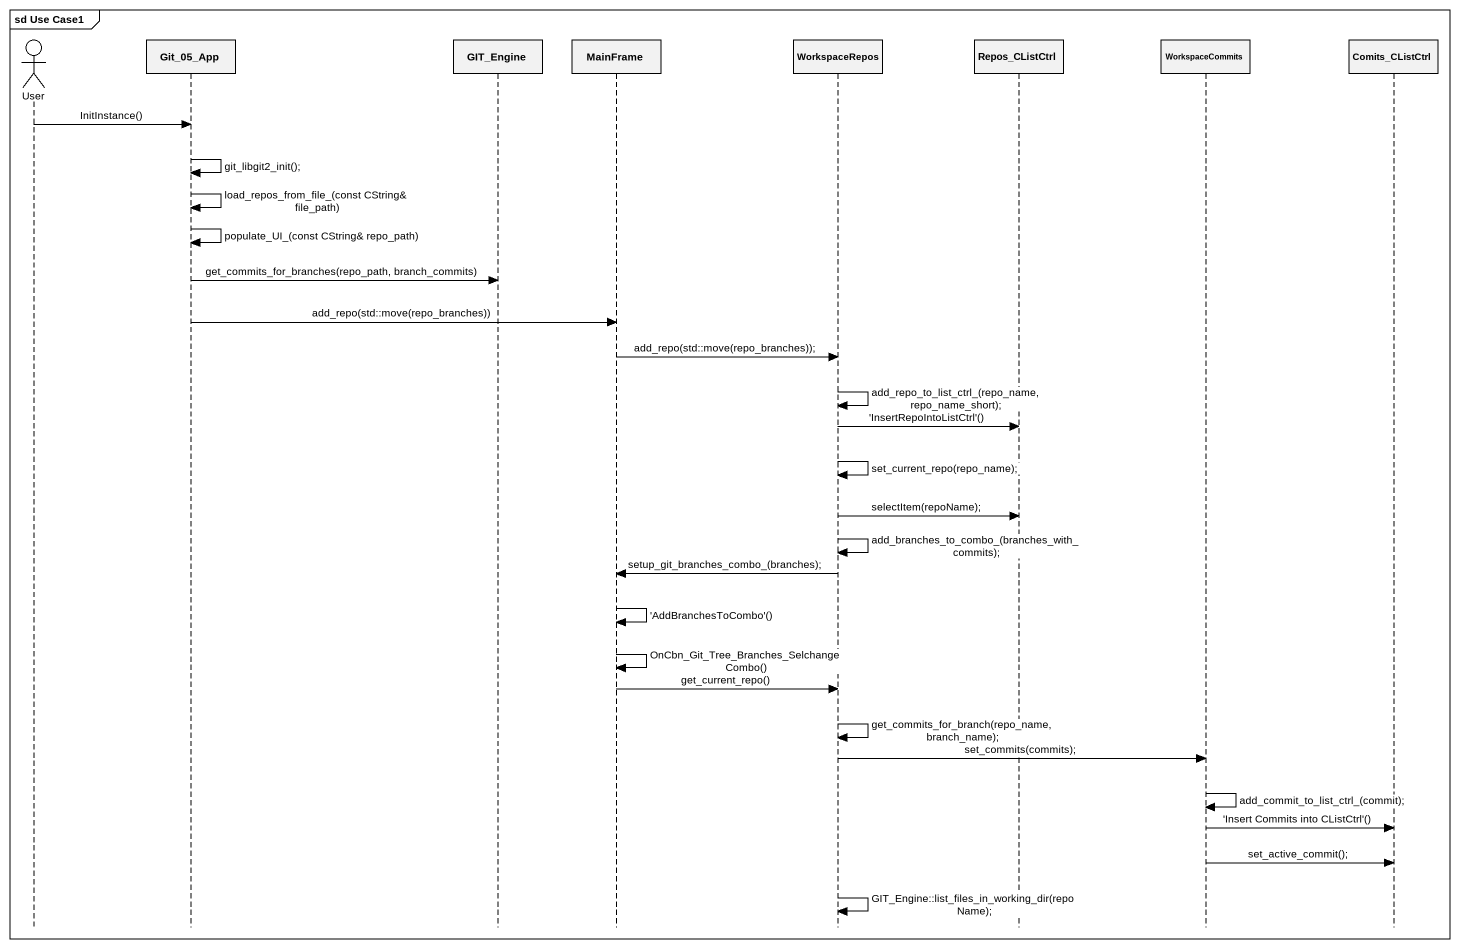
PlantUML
@startuml
mainframe sd Use Case1
hide footbox
actor User
participant Git_05_App
participant GIT_Engine
participant "MainFrame" as MainFrame_
participant WorkspaceRepos
participant Repos_CListCtrl
participant WorkspaceCommits
participant Comits_CListCtrl

User -> Git_05_App : InitInstance()
Git_05_App -> Git_05_App : git_libgit2_init();
Git_05_App -> Git_05_App : load_repos_from_file_(const CString& file_path)
Git_05_App -> Git_05_App : populate_UI_(const CString& repo_path)
Git_05_App -> GIT_Engine : get_commits_for_branches(repo_path, branch_commits)
Git_05_App -> MainFrame_ : add_repo(std::move(repo_branches))
MainFrame_ -> WorkspaceRepos : add_repo(std::move(repo_branches));
WorkspaceRepos -> WorkspaceRepos : add_repo_to_list_ctrl_(repo_name, repo_name_short);
WorkspaceRepos -> Repos_CListCtrl : 'InsertRepoIntoListCtrl'()
WorkspaceRepos -> WorkspaceRepos : set_current_repo(repo_name);
WorkspaceRepos -> Repos_CListCtrl : selectItem(repoName);
WorkspaceRepos -> WorkspaceRepos : add_branches_to_combo_(branches_with_commits);
WorkspaceRepos -> MainFrame_ : setup_git_branches_combo_(branches);
MainFrame_ -> MainFrame_ : 'AddBranchesToCombo'()
MainFrame_ -> MainFrame_ : OnCbn_Git_Tree_Branches_SelchangeCombo()
MainFrame_ -> WorkspaceRepos : get_current_repo()
WorkspaceRepos -> WorkspaceRepos : get_commits_for_branch(repo_name, branch_name);
WorkspaceRepos -> WorkspaceCommits : set_commits(commits);
WorkspaceCommits -> WorkspaceCommits : add_commit_to_list_ctrl_(commit);
WorkspaceCommits -> Comits_CListCtrl : 'Insert Commits into CListCtrl'()
WorkspaceCommits -> Comits_CListCtrl : set_active_commit();
WorkspaceRepos -> WorkspaceRepos : GIT_Engine::list_files_in_working_dir(repoName);
@enduml
